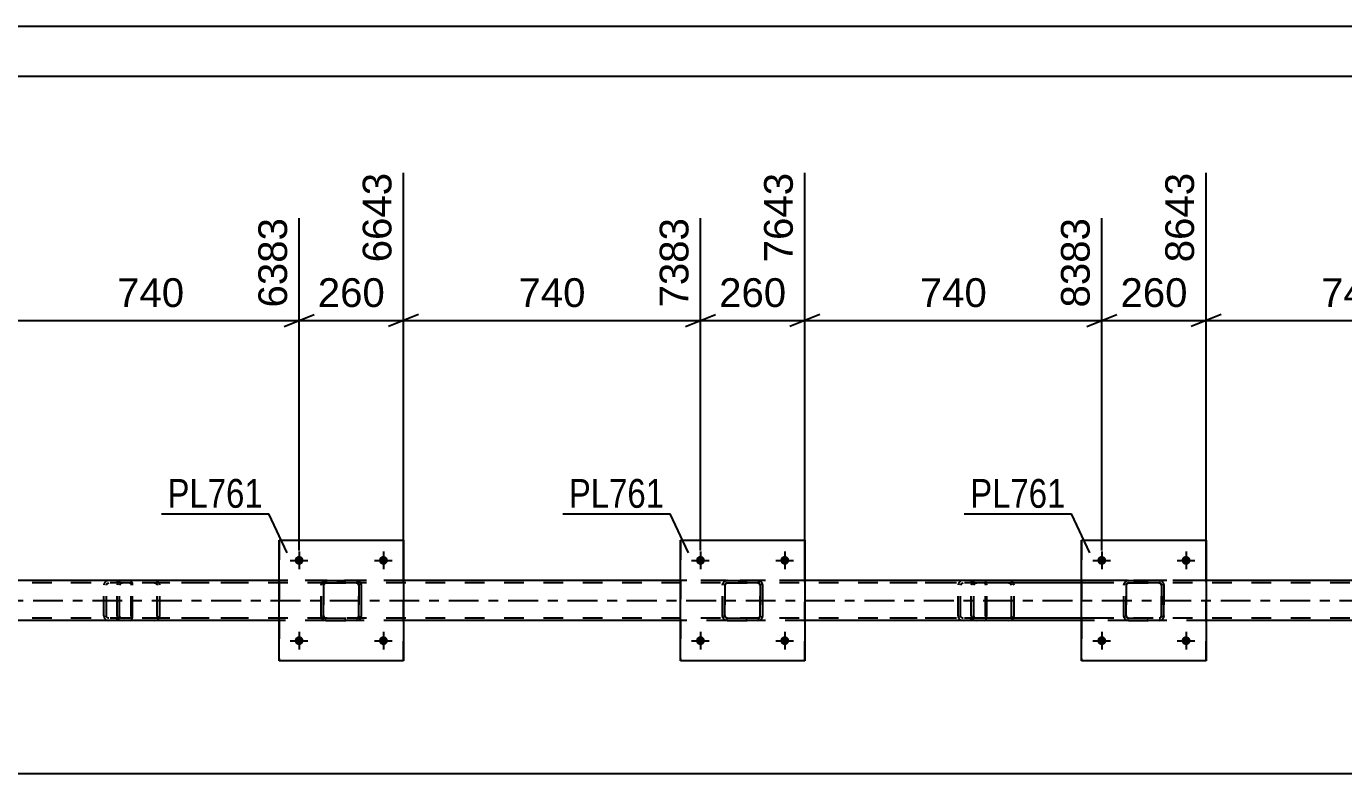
# Model space of a CAD drawing. Header units: millimetres. Extents: x -49 to 792, y -433 to 161.
# Drawn here: x 216.7 to 347.9, y 86.6 to 161 of the extents above; entities that cross this region are included whole.
import ezdxf

# ---------------------------------------------------------------- set-up
doc = ezdxf.new("R2010")
doc.units = ezdxf.units.MM
doc.linetypes.add('DXK_LINE_DOT2', pattern=[3.9198, 1.9599, -1.9599])
doc.linetypes.add('DXK_LINE_DOT3', pattern=[5.9187, 2.979, -0.9799, 0.9799, -0.9799])
doc.styles.add('Arial', font='ARIAL.TTF', dxfattribs={"height": 0.2})
doc.styles.add('Arial Narrow', font='ARIALN.TTF', dxfattribs={"height": 0.2})

# ---------------------------------------------------------------- blocks, each defined once
blk = doc.blocks.new('Unknown-203723993-1112')
at = {"color": 5, "linetype": 'Continuous'}
for p, q in [((792.32, 161.02), (-48.68, 161.02)), ((787.32, 156.02), (-43.68, 156.02))]:
    blk.add_line(p, q, dxfattribs=at)
blk = doc.blocks.new('Bolt-203723993-2600 - 2545')
at = {"linetype": 'Continuous'}
for points in [[(283.4, 107.83), (283.41, 107.92), (283.43, 108.01), (283.48, 108.09), (283.54, 108.15), (283.62, 108.21), (283.7, 108.25), (283.79, 108.26), (283.88, 108.26), (283.97, 108.25), (284.06, 108.21), (284.13, 108.15), (284.19, 108.09), (284.24, 108.01), (284.27, 107.92), (284.28, 107.83), (284.27, 107.74), (284.24, 107.65), (284.19, 107.57), (284.13, 107.5), (284.06, 107.45), (283.97, 107.41), (283.88, 107.39), (283.79, 107.39), (283.7, 107.41), (283.62, 107.45), (283.54, 107.5), (283.48, 107.57), (283.43, 107.65), (283.41, 107.74)], [(291.8, 107.83), (291.81, 107.92), (291.83, 108.01), (291.88, 108.09), (291.94, 108.15), (292.02, 108.21), (292.1, 108.25), (292.19, 108.26), (292.28, 108.26), (292.37, 108.25), (292.46, 108.21), (292.53, 108.15), (292.59, 108.09), (292.64, 108.01), (292.67, 107.92), (292.68, 107.83), (292.67, 107.74), (292.64, 107.65), (292.59, 107.57), (292.53, 107.5), (292.46, 107.45), (292.37, 107.41), (292.28, 107.39), (292.19, 107.39), (292.1, 107.41), (292.02, 107.45), (291.94, 107.5), (291.88, 107.57), (291.83, 107.65), (291.81, 107.74)]]:
    blk.add_hatch(color=1, dxfattribs=at).paths.add_polyline_path(points)
at = {"color": 1, "linetype": 'Continuous'}
for p, q in [((282.96, 107.83), (284.72, 107.83)), ((283.84, 108.71), (283.84, 106.95)), ((291.36, 107.83), (293.12, 107.83)), ((292.24, 108.71), (292.24, 106.95))]:
    blk.add_line(p, q, dxfattribs=at)
blk = doc.blocks.new('Part-203723993-2635 - 2545')
at = {"color": 7, "linetype": 'DXK_LINE_DOT2'}
for p, q in [((225.73, 105.53), (225.69, 105.35)), ((225.69, 102.31), (225.69, 105.35)), ((225.95, 105.35), (225.97, 105.44)), ((225.95, 102.31), (225.95, 105.35)), ((225.97, 105.44), (226.02, 105.52)), ((226.21, 105.83), (226.01, 105.79)), ((226.02, 105.52), (226.11, 105.57)), ((226.11, 105.57), (226.21, 105.59)), ((237.98, 105.83), (226.21, 105.83)), ((237.98, 105.59), (226.21, 105.59)), ((229.64, 105.79), (229.44, 105.83)), ((229.44, 105.59), (229.54, 105.57)), ((229.54, 105.57), (229.62, 105.52)), ((229.62, 105.52), (229.68, 105.44)), ((229.68, 105.44), (229.7, 105.35)), ((229.7, 102.31), (229.7, 105.35)), ((229.95, 105.35), (229.91, 105.53)), ((229.95, 102.31), (229.95, 105.35)), ((225.69, 102.31), (225.71, 102.22)), ((225.71, 102.22), (225.73, 102.12)), ((225.97, 102.22), (225.95, 102.31)), ((226.02, 102.14), (225.97, 102.22)), ((226.01, 101.86), (226.21, 101.83)), ((226.11, 102.09), (226.02, 102.14)), ((226.21, 102.07), (226.11, 102.09)), ((237.98, 102.07), (226.21, 102.07)), ((237.98, 101.83), (226.21, 101.83)), ((229.54, 102.09), (229.44, 102.07)), ((229.44, 101.83), (229.64, 101.86)), ((229.62, 102.14), (229.54, 102.09)), ((229.68, 102.22), (229.62, 102.14)), ((229.7, 102.31), (229.68, 102.22)), ((229.91, 102.12), (229.93, 102.22)), ((229.93, 102.22), (229.95, 102.31))]:
    blk.add_line(p, q, dxfattribs=at)
for centre, start, end in [((226.19, 105.33), 110.7583, 155.68), ((229.46, 105.33), 24.32, 69.2417), ((226.19, 102.33), 204.32, 249.2417), ((229.46, 102.33), 290.7583, 335.68)]:
    blk.add_arc(centre, 0.496, start, end, dxfattribs=at)
blk = doc.blocks.new('Part-203723993-2636 - 2545')
at = {"color": 7, "linetype": 'DXK_LINE_DOT2'}
for p, q in [((310.87, 105.53), (310.83, 105.35)), ((310.83, 102.31), (310.83, 105.35)), ((311.08, 105.35), (311.1, 105.44)), ((311.08, 102.31), (311.08, 105.35)), ((311.1, 105.44), (311.16, 105.52)), ((311.34, 105.83), (311.14, 105.79)), ((311.16, 105.52), (311.24, 105.57)), ((311.24, 105.57), (311.34, 105.59)), ((323.12, 105.83), (311.34, 105.83)), ((323.12, 105.59), (311.34, 105.59)), ((314.77, 105.79), (314.57, 105.83)), ((314.57, 105.59), (314.67, 105.57)), ((314.67, 105.57), (314.75, 105.52)), ((314.75, 105.52), (314.81, 105.44)), ((314.81, 105.44), (314.83, 105.35)), ((314.83, 102.31), (314.83, 105.35)), ((315.09, 105.35), (315.05, 105.53)), ((315.09, 102.31), (315.09, 105.35)), ((310.83, 102.31), (310.85, 102.22)), ((310.85, 102.22), (310.87, 102.12)), ((311.1, 102.22), (311.08, 102.31)), ((311.16, 102.14), (311.1, 102.22)), ((311.14, 101.86), (311.34, 101.83)), ((311.24, 102.09), (311.16, 102.14)), ((311.34, 102.07), (311.24, 102.09)), ((323.12, 102.07), (311.34, 102.07)), ((323.12, 101.83), (311.34, 101.83)), ((314.67, 102.09), (314.57, 102.07)), ((314.57, 101.83), (314.77, 101.86)), ((314.75, 102.14), (314.67, 102.09)), ((314.81, 102.22), (314.75, 102.14)), ((314.83, 102.31), (314.81, 102.22)), ((315.05, 102.12), (315.07, 102.22)), ((315.07, 102.22), (315.09, 102.31))]:
    blk.add_line(p, q, dxfattribs=at)
for centre, start, end in [((311.32, 105.33), 110.7583, 155.68), ((314.59, 105.33), 24.32, 69.2417), ((311.32, 102.33), 204.32, 249.2417), ((314.59, 102.33), 290.7583, 335.68)]:
    blk.add_arc(centre, 0.496, start, end, dxfattribs=at)
blk = doc.blocks.new('Part-203723993-2581 - 2545')
at = {"color": 7, "linetype": 'DXK_LINE_DOT2'}
for p, q in [((709.17, 105.59), (33.84, 105.59)), ((709.17, 105.83), (41.84, 105.83)), ((254.24, 105.83), (241.84, 105.83)), ((294.24, 105.83), (281.84, 105.83)), ((334.23, 105.83), (321.83, 105.83)), ((709.17, 102.07), (33.84, 102.07)), ((254.24, 101.83), (241.84, 101.83)), ((294.24, 101.83), (281.84, 101.83)), ((334.23, 101.83), (321.83, 101.83))]:
    blk.add_line(p, q, dxfattribs=at)
at = {"color": 2, "linetype": 'Continuous'}
for p, q in [((241.84, 105.83), (214.24, 105.83)), ((281.84, 105.83), (254.24, 105.83)), ((321.83, 105.83), (294.24, 105.83)), ((361.84, 105.83), (334.23, 105.83)), ((241.84, 101.83), (214.24, 101.83)), ((281.84, 101.83), (254.24, 101.83)), ((321.83, 101.83), (294.24, 101.83)), ((361.84, 101.83), (334.23, 101.83))]:
    blk.add_line(p, q, dxfattribs=at)
at = {"color": 7, "linetype": 'DXK_LINE_DOT3'}
blk.add_line((33.84, 103.83), (709.17, 103.83), dxfattribs=at)
blk = doc.blocks.new('Bolt-203723993-2597 - 2545')
at = {"linetype": 'Continuous'}
for points in [[(243.4, 99.83), (243.41, 99.92), (243.44, 100.01), (243.48, 100.09), (243.54, 100.15), (243.62, 100.21), (243.7, 100.25), (243.79, 100.26), (243.88, 100.26), (243.97, 100.25), (244.06, 100.21), (244.13, 100.15), (244.19, 100.09), (244.24, 100.01), (244.27, 99.92), (244.28, 99.83), (244.27, 99.74), (244.24, 99.65), (244.19, 99.57), (244.13, 99.5), (244.06, 99.45), (243.97, 99.41), (243.88, 99.39), (243.79, 99.39), (243.7, 99.41), (243.62, 99.45), (243.54, 99.5), (243.48, 99.57), (243.44, 99.65), (243.41, 99.74)], [(251.8, 99.83), (251.81, 99.92), (251.84, 100.01), (251.88, 100.09), (251.94, 100.15), (252.02, 100.21), (252.1, 100.25), (252.19, 100.26), (252.28, 100.26), (252.37, 100.25), (252.46, 100.21), (252.53, 100.15), (252.59, 100.09), (252.64, 100.01), (252.67, 99.92), (252.68, 99.83), (252.67, 99.74), (252.64, 99.65), (252.59, 99.57), (252.53, 99.5), (252.46, 99.45), (252.37, 99.41), (252.28, 99.39), (252.19, 99.39), (252.1, 99.41), (252.02, 99.45), (251.94, 99.5), (251.88, 99.57), (251.84, 99.65), (251.81, 99.74)]]:
    blk.add_hatch(color=1, dxfattribs=at).paths.add_polyline_path(points)
at = {"color": 1, "linetype": 'Continuous'}
for p, q in [((242.96, 99.83), (244.72, 99.83)), ((243.84, 100.71), (243.84, 98.95)), ((251.36, 99.83), (253.12, 99.83)), ((252.24, 100.71), (252.24, 98.95))]:
    blk.add_line(p, q, dxfattribs=at)
blk = doc.blocks.new('Bolt-203723993-2598 - 2545')
at = {"linetype": 'Continuous'}
for points in [[(243.4, 107.83), (243.41, 107.92), (243.44, 108.01), (243.48, 108.09), (243.54, 108.15), (243.62, 108.21), (243.7, 108.25), (243.79, 108.26), (243.88, 108.26), (243.97, 108.25), (244.06, 108.21), (244.13, 108.15), (244.19, 108.09), (244.24, 108.01), (244.27, 107.92), (244.28, 107.83), (244.27, 107.74), (244.24, 107.65), (244.19, 107.57), (244.13, 107.5), (244.06, 107.45), (243.97, 107.41), (243.88, 107.39), (243.79, 107.39), (243.7, 107.41), (243.62, 107.45), (243.54, 107.5), (243.48, 107.57), (243.44, 107.65), (243.41, 107.74)], [(251.8, 107.83), (251.81, 107.92), (251.84, 108.01), (251.88, 108.09), (251.94, 108.15), (252.02, 108.21), (252.1, 108.25), (252.19, 108.26), (252.28, 108.26), (252.37, 108.25), (252.46, 108.21), (252.53, 108.15), (252.59, 108.09), (252.64, 108.01), (252.67, 107.92), (252.68, 107.83), (252.67, 107.74), (252.64, 107.65), (252.59, 107.57), (252.53, 107.5), (252.46, 107.45), (252.37, 107.41), (252.28, 107.39), (252.19, 107.39), (252.1, 107.41), (252.02, 107.45), (251.94, 107.5), (251.88, 107.57), (251.84, 107.65), (251.81, 107.74)]]:
    blk.add_hatch(color=1, dxfattribs=at).paths.add_polyline_path(points)
at = {"color": 1, "linetype": 'Continuous'}
for p, q in [((242.96, 107.83), (244.72, 107.83)), ((243.84, 108.71), (243.84, 106.95)), ((251.36, 107.83), (253.12, 107.83)), ((252.24, 108.71), (252.24, 106.95))]:
    blk.add_line(p, q, dxfattribs=at)
blk = doc.blocks.new('Bolt-203723993-2599 - 2545')
at = {"linetype": 'Continuous'}
for points in [[(283.4, 99.83), (283.41, 99.92), (283.43, 100.01), (283.48, 100.09), (283.54, 100.15), (283.62, 100.21), (283.7, 100.25), (283.79, 100.26), (283.88, 100.26), (283.97, 100.25), (284.06, 100.21), (284.13, 100.15), (284.19, 100.09), (284.24, 100.01), (284.27, 99.92), (284.28, 99.83), (284.27, 99.74), (284.24, 99.65), (284.19, 99.57), (284.13, 99.5), (284.06, 99.45), (283.97, 99.41), (283.88, 99.39), (283.79, 99.39), (283.7, 99.41), (283.62, 99.45), (283.54, 99.5), (283.48, 99.57), (283.43, 99.65), (283.41, 99.74)], [(291.8, 99.83), (291.81, 99.92), (291.83, 100.01), (291.88, 100.09), (291.94, 100.15), (292.02, 100.21), (292.1, 100.25), (292.19, 100.26), (292.28, 100.26), (292.37, 100.25), (292.46, 100.21), (292.53, 100.15), (292.59, 100.09), (292.64, 100.01), (292.67, 99.92), (292.68, 99.83), (292.67, 99.74), (292.64, 99.65), (292.59, 99.57), (292.53, 99.5), (292.46, 99.45), (292.37, 99.41), (292.28, 99.39), (292.19, 99.39), (292.1, 99.41), (292.02, 99.45), (291.94, 99.5), (291.88, 99.57), (291.83, 99.65), (291.81, 99.74)]]:
    blk.add_hatch(color=1, dxfattribs=at).paths.add_polyline_path(points)
at = {"color": 1, "linetype": 'Continuous'}
for p, q in [((282.96, 99.83), (284.72, 99.83)), ((283.84, 100.71), (283.84, 98.95)), ((291.36, 99.83), (293.12, 99.83)), ((292.24, 100.71), (292.24, 98.95))]:
    blk.add_line(p, q, dxfattribs=at)
blk = doc.blocks.new('Bolt-203723993-2601 - 2545')
at = {"linetype": 'Continuous'}
for points in [[(323.39, 99.83), (323.4, 99.92), (323.43, 100.01), (323.48, 100.09), (323.54, 100.15), (323.61, 100.21), (323.7, 100.25), (323.79, 100.26), (323.88, 100.26), (323.97, 100.25), (324.05, 100.21), (324.13, 100.15), (324.19, 100.09), (324.24, 100.01), (324.26, 99.92), (324.27, 99.83), (324.26, 99.74), (324.24, 99.65), (324.19, 99.57), (324.13, 99.5), (324.05, 99.45), (323.97, 99.41), (323.88, 99.39), (323.79, 99.39), (323.7, 99.41), (323.61, 99.45), (323.54, 99.5), (323.48, 99.57), (323.43, 99.65), (323.4, 99.74)], [(331.79, 99.83), (331.8, 99.92), (331.83, 100.01), (331.88, 100.09), (331.94, 100.15), (332.01, 100.21), (332.1, 100.25), (332.19, 100.26), (332.28, 100.26), (332.37, 100.25), (332.45, 100.21), (332.53, 100.15), (332.59, 100.09), (332.64, 100.01), (332.66, 99.92), (332.67, 99.83), (332.66, 99.74), (332.64, 99.65), (332.59, 99.57), (332.53, 99.5), (332.45, 99.45), (332.37, 99.41), (332.28, 99.39), (332.19, 99.39), (332.1, 99.41), (332.01, 99.45), (331.94, 99.5), (331.88, 99.57), (331.83, 99.65), (331.8, 99.74)]]:
    blk.add_hatch(color=1, dxfattribs=at).paths.add_polyline_path(points)
at = {"color": 1, "linetype": 'Continuous'}
for p, q in [((322.95, 99.83), (324.71, 99.83)), ((323.83, 100.71), (323.83, 98.95)), ((331.35, 99.83), (333.11, 99.83)), ((332.23, 100.71), (332.23, 98.95))]:
    blk.add_line(p, q, dxfattribs=at)
blk = doc.blocks.new('Bolt-203723993-2602 - 2545')
at = {"linetype": 'Continuous'}
for points in [[(323.39, 107.83), (323.4, 107.92), (323.43, 108.01), (323.48, 108.09), (323.54, 108.15), (323.61, 108.21), (323.7, 108.25), (323.79, 108.26), (323.88, 108.26), (323.97, 108.25), (324.05, 108.21), (324.13, 108.15), (324.19, 108.09), (324.24, 108.01), (324.26, 107.92), (324.27, 107.83), (324.26, 107.74), (324.24, 107.65), (324.19, 107.57), (324.13, 107.5), (324.05, 107.45), (323.97, 107.41), (323.88, 107.39), (323.79, 107.39), (323.7, 107.41), (323.61, 107.45), (323.54, 107.5), (323.48, 107.57), (323.43, 107.65), (323.4, 107.74)], [(331.79, 107.83), (331.8, 107.92), (331.83, 108.01), (331.88, 108.09), (331.94, 108.15), (332.01, 108.21), (332.1, 108.25), (332.19, 108.26), (332.28, 108.26), (332.37, 108.25), (332.45, 108.21), (332.53, 108.15), (332.59, 108.09), (332.64, 108.01), (332.66, 107.92), (332.67, 107.83), (332.66, 107.74), (332.64, 107.65), (332.59, 107.57), (332.53, 107.5), (332.45, 107.45), (332.37, 107.41), (332.28, 107.39), (332.19, 107.39), (332.1, 107.41), (332.01, 107.45), (331.94, 107.5), (331.88, 107.57), (331.83, 107.65), (331.8, 107.74)]]:
    blk.add_hatch(color=1, dxfattribs=at).paths.add_polyline_path(points)
at = {"color": 1, "linetype": 'Continuous'}
for p, q in [((322.95, 107.83), (324.71, 107.83)), ((323.83, 108.71), (323.83, 106.95)), ((331.35, 107.83), (333.11, 107.83)), ((332.23, 108.71), (332.23, 106.95))]:
    blk.add_line(p, q, dxfattribs=at)
blk = doc.blocks.new('Part-203723993-2697 - 2545')
at = {"color": 2, "linetype": 'Continuous'}
for p, q in [((321.83, 97.83), (321.83, 109.83)), ((321.83, 109.83), (321.83, 109.83)), ((321.83, 109.83), (334.23, 109.83)), ((334.23, 109.83), (334.23, 97.83)), ((321.83, 97.83), (321.83, 97.83)), ((334.23, 97.83), (321.83, 97.83))]:
    blk.add_line(p, q, dxfattribs=at)
at = {"color": 7, "linetype": 'DXK_LINE_DOT2'}
for p, q in [((321.83, 109.83), (321.83, 97.83)), ((321.83, 109.83), (321.83, 109.83)), ((334.23, 97.83), (334.23, 109.83)), ((321.83, 97.83), (321.83, 97.83))]:
    blk.add_line(p, q, dxfattribs=at)
blk = doc.blocks.new('Part-203723993-2698 - 2545')
at = {"color": 7, "linetype": 'DXK_LINE_DOT2'}
for p, q in [((326.03, 105.35), (326.07, 105.53)), ((326.07, 105.53), (326.03, 105.35)), ((326.03, 102.31), (326.03, 105.35)), ((326.03, 105.35), (326.03, 105.35)), ((326.03, 102.31), (326.03, 105.35)), ((326.27, 105.35), (326.29, 105.44)), ((326.29, 105.44), (326.27, 105.35)), ((326.27, 102.31), (326.27, 105.35)), ((326.27, 105.35), (326.27, 105.35)), ((326.27, 105.35), (326.27, 102.31)), ((326.29, 105.44), (326.34, 105.52)), ((326.34, 105.52), (326.29, 105.44)), ((326.33, 105.79), (326.51, 105.83)), ((326.51, 105.83), (326.33, 105.79)), ((326.34, 105.52), (326.42, 105.57)), ((326.42, 105.57), (326.34, 105.52)), ((326.42, 105.57), (326.51, 105.59)), ((326.51, 105.59), (326.42, 105.57)), ((326.51, 105.83), (329.55, 105.83)), ((326.51, 105.83), (326.51, 105.83)), ((326.51, 105.83), (329.55, 105.83)), ((326.51, 105.59), (329.55, 105.59)), ((326.51, 105.59), (326.51, 105.59)), ((329.55, 105.59), (326.51, 105.59)), ((329.55, 105.83), (329.55, 105.83)), ((329.55, 105.83), (329.73, 105.79)), ((329.74, 105.79), (329.55, 105.83)), ((329.55, 105.59), (329.55, 105.59)), ((329.55, 105.59), (329.65, 105.57)), ((329.64, 105.57), (329.55, 105.59)), ((329.64, 105.57), (329.65, 105.57)), ((329.72, 105.52), (329.64, 105.57)), ((329.65, 105.57), (329.72, 105.52)), ((329.72, 105.52), (329.78, 105.44)), ((329.77, 105.44), (329.72, 105.52)), ((329.79, 105.35), (329.77, 105.44)), ((329.78, 105.44), (329.79, 105.35)), ((329.79, 102.31), (329.79, 105.35)), ((329.79, 105.35), (329.79, 105.35)), ((329.79, 105.35), (329.79, 102.31)), ((329.99, 105.53), (330.03, 105.35)), ((330.03, 105.35), (330, 105.53)), ((330.03, 102.31), (330.03, 105.35)), ((330.03, 105.35), (330.03, 105.35)), ((330.03, 105.35), (330.03, 102.31)), ((326.03, 102.31), (326.03, 102.31)), ((326.07, 102.12), (326.03, 102.31)), ((326.03, 102.31), (326.07, 102.12)), ((326.27, 102.31), (326.27, 102.31)), ((326.29, 102.21), (326.27, 102.31)), ((326.27, 102.31), (326.29, 102.22)), ((326.29, 102.22), (326.34, 102.14)), ((326.34, 102.14), (326.29, 102.21)), ((326.33, 101.86), (326.33, 101.86)), ((326.51, 101.83), (326.33, 101.86)), ((326.33, 101.86), (326.51, 101.83)), ((326.42, 102.08), (326.34, 102.14)), ((326.34, 102.14), (326.42, 102.09)), ((326.42, 102.09), (326.51, 102.07)), ((326.51, 102.07), (326.42, 102.08)), ((326.51, 102.07), (329.55, 102.07)), ((326.51, 102.07), (326.51, 102.07)), ((326.51, 102.07), (329.55, 102.07)), ((326.51, 101.83), (329.55, 101.83)), ((326.51, 101.83), (326.51, 101.83)), ((326.51, 101.83), (329.55, 101.83)), ((329.55, 102.07), (329.64, 102.09)), ((329.65, 102.08), (329.55, 102.07)), ((329.55, 102.07), (329.55, 102.07)), ((329.73, 101.86), (329.55, 101.83)), ((329.55, 101.83), (329.74, 101.86)), ((329.55, 101.83), (329.55, 101.83)), ((329.64, 102.09), (329.72, 102.14)), ((329.72, 102.14), (329.65, 102.08)), ((329.72, 102.14), (329.77, 102.22)), ((329.78, 102.21), (329.72, 102.14)), ((329.77, 102.22), (329.79, 102.31)), ((329.79, 102.31), (329.78, 102.21)), ((329.79, 102.31), (329.79, 102.31)), ((330.03, 102.31), (329.99, 102.12)), ((330, 102.12), (330.03, 102.31)), ((330.03, 102.31), (330.03, 102.31))]:
    blk.add_line(p, q, dxfattribs=at)
at = {"color": 7, "linetype": 'DXK_LINE_DOT3'}
blk.add_line((328.04, 103.83), (328.03, 103.83), dxfattribs=at)
at = {"color": 7, "linetype": 'DXK_LINE_DOT2'}
for centre, start, end in [((326.51, 105.35), 112.5, 157.5), ((326.51, 105.35), 112.5, 157.5), ((329.55, 105.35), 22.5, 67.5), ((329.55, 105.35), 22.5, 67.5), ((326.51, 102.31), 202.5, 247.5), ((326.51, 102.31), 202.5, 247.5), ((329.55, 102.31), 292.5, 337.5), ((329.55, 102.31), 292.5, 337.5)]:
    blk.add_arc(centre, 0.48, start, end, dxfattribs=at)
blk = doc.blocks.new('Part-203723993-2703 - 2545')
at = {"color": 2, "linetype": 'Continuous'}
for p, q in [((281.84, 97.83), (281.84, 109.83)), ((281.84, 109.83), (281.84, 109.83)), ((281.84, 109.83), (294.24, 109.83)), ((294.24, 109.83), (294.24, 97.83)), ((281.84, 97.83), (281.84, 97.83)), ((294.24, 97.83), (281.84, 97.83))]:
    blk.add_line(p, q, dxfattribs=at)
at = {"color": 7, "linetype": 'DXK_LINE_DOT2'}
for p, q in [((281.84, 109.83), (281.84, 97.83)), ((281.84, 109.83), (281.84, 109.83)), ((294.24, 97.83), (294.24, 109.83)), ((281.84, 97.83), (281.84, 97.83))]:
    blk.add_line(p, q, dxfattribs=at)
blk = doc.blocks.new('Part-203723993-2704 - 2545')
at = {"color": 7, "linetype": 'DXK_LINE_DOT2'}
for p, q in [((286.03, 105.35), (286.07, 105.53)), ((286.03, 105.35), (286.04, 105.35)), ((286.03, 102.31), (286.03, 105.35)), ((286.07, 105.53), (286.04, 105.35)), ((286.04, 102.31), (286.04, 105.35)), ((286.29, 105.44), (286.27, 105.35)), ((286.28, 105.35), (286.27, 105.35)), ((286.27, 105.35), (286.27, 102.31)), ((286.28, 105.35), (286.29, 105.44)), ((286.28, 102.31), (286.28, 105.35)), ((286.29, 105.44), (286.35, 105.52)), ((286.34, 105.52), (286.29, 105.44)), ((286.33, 105.79), (286.51, 105.83)), ((286.52, 105.83), (286.33, 105.79)), ((286.42, 105.57), (286.34, 105.52)), ((286.35, 105.52), (286.42, 105.57)), ((286.42, 105.57), (286.52, 105.59)), ((286.51, 105.59), (286.42, 105.57)), ((286.52, 105.83), (286.51, 105.83)), ((286.51, 105.83), (289.55, 105.83)), ((286.51, 105.59), (286.52, 105.59)), ((289.55, 105.59), (286.51, 105.59)), ((286.52, 105.83), (289.56, 105.83)), ((286.52, 105.59), (289.56, 105.59)), ((289.55, 105.83), (289.56, 105.83)), ((289.55, 105.83), (289.73, 105.79)), ((289.56, 105.59), (289.55, 105.59)), ((289.64, 105.57), (289.55, 105.59)), ((289.74, 105.79), (289.56, 105.83)), ((289.56, 105.59), (289.65, 105.57)), ((289.64, 105.57), (289.65, 105.57)), ((289.72, 105.52), (289.64, 105.57)), ((289.65, 105.57), (289.73, 105.52)), ((289.77, 105.44), (289.72, 105.52)), ((289.73, 105.52), (289.78, 105.44)), ((289.79, 105.35), (289.77, 105.44)), ((289.78, 105.44), (289.8, 105.35)), ((289.8, 105.35), (289.79, 105.35)), ((289.79, 105.35), (289.79, 102.31)), ((289.8, 102.31), (289.8, 105.35)), ((289.99, 105.53), (290.03, 105.35)), ((290.04, 105.35), (290, 105.53)), ((290.04, 105.35), (290.03, 105.35)), ((290.03, 105.35), (290.03, 102.31)), ((290.04, 102.31), (290.04, 105.35)), ((286.04, 102.31), (286.03, 102.31)), ((286.07, 102.12), (286.03, 102.31)), ((286.04, 102.31), (286.07, 102.12)), ((286.27, 102.31), (286.28, 102.31)), ((286.27, 102.31), (286.29, 102.22)), ((286.29, 102.21), (286.28, 102.31)), ((286.29, 102.22), (286.34, 102.14)), ((286.35, 102.14), (286.29, 102.21)), ((286.33, 101.86), (286.33, 101.86)), ((286.51, 101.83), (286.33, 101.86)), ((286.33, 101.86), (286.52, 101.83)), ((286.34, 102.14), (286.42, 102.09)), ((286.42, 102.08), (286.35, 102.14)), ((286.42, 102.09), (286.51, 102.07)), ((286.52, 102.07), (286.42, 102.08)), ((286.52, 102.07), (286.51, 102.07)), ((286.51, 102.07), (289.55, 102.07)), ((286.52, 101.83), (286.51, 101.83)), ((286.51, 101.83), (289.55, 101.83)), ((286.52, 102.07), (289.56, 102.07)), ((286.52, 101.83), (289.56, 101.83)), ((289.55, 102.07), (289.64, 102.09)), ((289.55, 102.07), (289.56, 102.07)), ((289.73, 101.86), (289.55, 101.83)), ((289.55, 101.83), (289.56, 101.83)), ((289.65, 102.08), (289.56, 102.07)), ((289.56, 101.83), (289.74, 101.86)), ((289.64, 102.09), (289.72, 102.14)), ((289.73, 102.14), (289.65, 102.08)), ((289.72, 102.14), (289.77, 102.22)), ((289.78, 102.21), (289.73, 102.14)), ((289.77, 102.22), (289.79, 102.31)), ((289.8, 102.31), (289.78, 102.21)), ((289.79, 102.31), (289.8, 102.31)), ((290.03, 102.31), (289.99, 102.12)), ((290, 102.12), (290.04, 102.31)), ((290.03, 102.31), (290.04, 102.31))]:
    blk.add_line(p, q, dxfattribs=at)
at = {"color": 7, "linetype": 'DXK_LINE_DOT3'}
blk.add_line((288.04, 103.83), (288.03, 103.83), dxfattribs=at)
at = {"color": 7, "linetype": 'DXK_LINE_DOT2'}
for centre, start, end in [((286.51, 105.35), 112.5, 157.5), ((286.52, 105.35), 112.5, 157.5), ((289.55, 105.35), 22.5, 67.5), ((289.56, 105.35), 22.5, 67.5), ((286.51, 102.31), 202.5, 247.5), ((286.52, 102.31), 202.5, 247.5), ((289.55, 102.31), 292.5, 337.5), ((289.56, 102.31), 292.5, 337.5)]:
    blk.add_arc(centre, 0.48, start, end, dxfattribs=at)
blk = doc.blocks.new('Part-203723993-2709 - 2545')
at = {"color": 2, "linetype": 'Continuous'}
for p, q in [((241.84, 97.83), (241.84, 109.83)), ((241.84, 109.83), (241.84, 109.83)), ((241.84, 109.83), (254.24, 109.83)), ((254.24, 109.83), (254.24, 97.83)), ((241.84, 97.83), (241.84, 97.83)), ((254.24, 97.83), (241.84, 97.83))]:
    blk.add_line(p, q, dxfattribs=at)
at = {"color": 7, "linetype": 'DXK_LINE_DOT2'}
for p, q in [((241.84, 109.83), (241.84, 97.83)), ((241.84, 109.83), (241.84, 109.83)), ((254.24, 97.83), (254.24, 109.83)), ((241.84, 97.83), (241.84, 97.83))]:
    blk.add_line(p, q, dxfattribs=at)
blk = doc.blocks.new('Part-203723993-2710 - 2545')
at = {"color": 7, "linetype": 'DXK_LINE_DOT2'}
for p, q in [((246.03, 105.35), (246.07, 105.53)), ((246.03, 105.35), (246.04, 105.35)), ((246.03, 102.31), (246.03, 105.35)), ((246.07, 105.53), (246.04, 105.35)), ((246.04, 102.31), (246.04, 105.35)), ((246.29, 105.44), (246.27, 105.35)), ((246.28, 105.35), (246.27, 105.35)), ((246.27, 105.35), (246.27, 102.31)), ((246.28, 105.35), (246.3, 105.44)), ((246.28, 102.31), (246.28, 105.35)), ((246.34, 105.52), (246.29, 105.44)), ((246.3, 105.44), (246.35, 105.52)), ((246.33, 105.79), (246.51, 105.83)), ((246.52, 105.83), (246.33, 105.79)), ((246.42, 105.57), (246.34, 105.52)), ((246.35, 105.52), (246.43, 105.57)), ((246.51, 105.59), (246.42, 105.57)), ((246.43, 105.57), (246.52, 105.59)), ((246.52, 105.83), (246.51, 105.83)), ((246.51, 105.83), (249.55, 105.83)), ((246.51, 105.59), (246.52, 105.59)), ((249.55, 105.59), (246.51, 105.59)), ((246.52, 105.83), (249.56, 105.83)), ((246.52, 105.59), (249.56, 105.59)), ((249.55, 105.83), (249.56, 105.83)), ((249.55, 105.83), (249.74, 105.79)), ((249.56, 105.59), (249.55, 105.59)), ((249.64, 105.57), (249.55, 105.59)), ((249.74, 105.79), (249.56, 105.83)), ((249.56, 105.59), (249.65, 105.57)), ((249.64, 105.57), (249.65, 105.57)), ((249.72, 105.52), (249.64, 105.57)), ((249.65, 105.57), (249.73, 105.52)), ((249.77, 105.44), (249.72, 105.52)), ((249.73, 105.52), (249.78, 105.44)), ((249.79, 105.35), (249.77, 105.44)), ((249.78, 105.44), (249.8, 105.35)), ((249.8, 105.35), (249.79, 105.35)), ((249.79, 105.35), (249.79, 102.31)), ((249.8, 102.31), (249.8, 105.35)), ((250, 105.53), (250.03, 105.35)), ((250.04, 105.35), (250, 105.53)), ((250.04, 105.35), (250.03, 105.35)), ((250.03, 105.35), (250.03, 102.31)), ((250.04, 102.31), (250.04, 105.35)), ((246.04, 102.31), (246.03, 102.31)), ((246.07, 102.12), (246.03, 102.31)), ((246.04, 102.31), (246.07, 102.12)), ((246.27, 102.31), (246.28, 102.31)), ((246.27, 102.31), (246.29, 102.22)), ((246.3, 102.21), (246.28, 102.31)), ((246.29, 102.22), (246.34, 102.14)), ((246.35, 102.14), (246.3, 102.21)), ((246.33, 101.86), (246.33, 101.86)), ((246.51, 101.83), (246.33, 101.86)), ((246.33, 101.86), (246.52, 101.83)), ((246.34, 102.14), (246.42, 102.09)), ((246.43, 102.08), (246.35, 102.14)), ((246.42, 102.09), (246.51, 102.07)), ((246.52, 102.07), (246.43, 102.08)), ((246.52, 102.07), (246.51, 102.07)), ((246.51, 102.07), (249.55, 102.07)), ((246.52, 101.83), (246.51, 101.83)), ((246.51, 101.83), (249.55, 101.83)), ((246.52, 102.07), (249.56, 102.07)), ((246.52, 101.83), (249.56, 101.83)), ((249.55, 102.07), (249.64, 102.09)), ((249.55, 102.07), (249.56, 102.07)), ((249.74, 101.86), (249.55, 101.83)), ((249.55, 101.83), (249.56, 101.83)), ((249.65, 102.08), (249.56, 102.07)), ((249.56, 101.83), (249.74, 101.86)), ((249.64, 102.09), (249.72, 102.14)), ((249.73, 102.14), (249.65, 102.08)), ((249.72, 102.14), (249.77, 102.22)), ((249.78, 102.21), (249.73, 102.14)), ((249.77, 102.22), (249.79, 102.31)), ((249.8, 102.31), (249.78, 102.21)), ((249.79, 102.31), (249.8, 102.31)), ((250.03, 102.31), (250, 102.12)), ((250, 102.12), (250.04, 102.31)), ((250.03, 102.31), (250.04, 102.31))]:
    blk.add_line(p, q, dxfattribs=at)
at = {"color": 7, "linetype": 'DXK_LINE_DOT3'}
blk.add_line((248.04, 103.83), (248.03, 103.83), dxfattribs=at)
at = {"color": 7, "linetype": 'DXK_LINE_DOT2'}
for centre, start, end in [((246.51, 105.35), 112.5, 157.5), ((246.52, 105.35), 112.5, 157.5), ((249.55, 105.35), 22.5, 67.5), ((249.56, 105.35), 22.5, 67.5), ((246.51, 102.31), 202.5, 247.5), ((246.52, 102.31), 202.5, 247.5), ((249.55, 102.31), 292.5, 337.5), ((249.56, 102.31), 292.5, 337.5)]:
    blk.add_arc(centre, 0.48, start, end, dxfattribs=at)
blk = doc.blocks.new('Part-203723993-2798 - 2545')
at = {"color": 7, "linetype": 'DXK_LINE_DOT2'}
for p, q in [((312.1, 105.83), (302.7, 105.83)), ((312.1, 105.59), (302.7, 105.59)), ((309.55, 105.53), (309.51, 105.35)), ((309.51, 102.31), (309.51, 105.35)), ((309.76, 105.35), (309.78, 105.44)), ((309.76, 102.31), (309.76, 105.35)), ((309.78, 105.44), (309.84, 105.52)), ((310.01, 105.83), (309.82, 105.79)), ((309.84, 105.52), (309.92, 105.57)), ((309.92, 105.57), (310.01, 105.59)), ((310.83, 105.83), (310.83, 105.59)), ((312.21, 105.79), (312.1, 105.83)), ((312.1, 105.59), (312.16, 105.57)), ((312.16, 105.57), (312.2, 105.52)), ((312.2, 105.52), (312.23, 105.44)), ((312.3, 105.69), (312.21, 105.79)), ((312.23, 105.44), (312.24, 105.35)), ((312.24, 102.31), (312.24, 105.35)), ((312.35, 105.53), (312.3, 105.69)), ((312.38, 105.35), (312.35, 105.53)), ((312.38, 102.31), (312.38, 105.35)), ((312.1, 102.07), (302.7, 102.07)), ((312.1, 101.83), (302.7, 101.83)), ((309.51, 102.31), (309.53, 102.22)), ((309.53, 102.22), (309.55, 102.12)), ((309.78, 102.22), (309.76, 102.31)), ((309.84, 102.14), (309.78, 102.22)), ((309.82, 101.86), (310.01, 101.83)), ((309.92, 102.09), (309.84, 102.14)), ((310.01, 102.07), (309.92, 102.09)), ((310.83, 101.86), (310.83, 102.07)), ((310.83, 101.83), (310.83, 101.86)), ((312.16, 102.09), (312.1, 102.07)), ((312.1, 101.83), (312.21, 101.86)), ((312.2, 102.14), (312.16, 102.09)), ((312.23, 102.22), (312.2, 102.14)), ((312.21, 101.86), (312.3, 101.97)), ((312.24, 102.31), (312.23, 102.22)), ((312.3, 101.97), (312.35, 102.12)), ((312.35, 102.12), (312.38, 102.31))]:
    blk.add_line(p, q, dxfattribs=at)
for centre, start, end in [((310, 105.33), 111.1941, 156.1506), ((310, 102.32), 203.8494, 248.8059)]:
    blk.add_arc(centre, 0.492, start, end, dxfattribs=at)
blk = doc.blocks.new('Part-203723993-2799 - 2545')
at = {"color": 7, "linetype": 'DXK_LINE_DOT2'}
for p, q in [((226.97, 105.83), (217.56, 105.83)), ((226.97, 105.59), (217.56, 105.59)), ((224.41, 105.53), (224.38, 105.35)), ((224.38, 102.31), (224.38, 105.35)), ((224.63, 105.35), (224.65, 105.44)), ((224.63, 102.31), (224.63, 105.35)), ((224.65, 105.44), (224.7, 105.52)), ((224.88, 105.83), (224.69, 105.79)), ((224.7, 105.52), (224.78, 105.57)), ((224.78, 105.57), (224.88, 105.59)), ((225.69, 105.83), (225.69, 105.59)), ((227.07, 105.79), (226.97, 105.83)), ((226.97, 105.59), (227.02, 105.57)), ((227.02, 105.57), (227.07, 105.52)), ((227.16, 105.69), (227.07, 105.79)), ((227.07, 105.52), (227.1, 105.44)), ((227.1, 105.44), (227.11, 105.35)), ((227.11, 102.31), (227.11, 105.35)), ((227.22, 105.53), (227.16, 105.69)), ((227.24, 105.35), (227.22, 105.53)), ((227.24, 102.31), (227.24, 105.35)), ((226.97, 102.07), (217.56, 102.07)), ((226.97, 101.83), (217.56, 101.83)), ((224.38, 102.31), (224.4, 102.22)), ((224.4, 102.22), (224.41, 102.12)), ((224.65, 102.22), (224.63, 102.31)), ((224.7, 102.14), (224.65, 102.22)), ((224.69, 101.86), (224.88, 101.83)), ((224.78, 102.09), (224.7, 102.14)), ((224.88, 102.07), (224.78, 102.09)), ((225.69, 101.86), (225.69, 102.07)), ((225.69, 101.83), (225.69, 101.86)), ((227.02, 102.09), (226.97, 102.07)), ((226.97, 101.83), (227.07, 101.86)), ((227.07, 102.14), (227.02, 102.09)), ((227.1, 102.22), (227.07, 102.14)), ((227.07, 101.86), (227.16, 101.97)), ((227.11, 102.31), (227.1, 102.22)), ((227.16, 101.97), (227.22, 102.12)), ((227.22, 102.12), (227.24, 102.31))]:
    blk.add_line(p, q, dxfattribs=at)
for centre, start, end in [((224.86, 105.33), 111.1941, 156.1506), ((224.86, 102.32), 203.8494, 248.8059)]:
    blk.add_arc(centre, 0.492, start, end, dxfattribs=at)
blk = doc.blocks.new('StraightDimension-203723993-2945 - 2545')
at = {"color": 7, "linetype": 'Continuous'}
for p, q in [((334.23, 106.83), (334.23, 146.42)), ((323.83, 108.83), (323.83, 141.92)), ((322.33, 131.12), (325.33, 132.32)), ((323.83, 131.72), (334.23, 131.72)), ((335.73, 132.32), (332.73, 131.12))]:
    blk.add_line(p, q, dxfattribs=at)
at = {"color": 0}
blk.add_wipeout([(332.97, 132.47), (332.97, 136.67), (325.1, 136.67), (325.1, 132.47)], dxfattribs=at)
at = {"color": 3, "style": 'Arial'}
blk.add_text('260', height=2.865, dxfattribs=at).set_placement((325.7, 133.07))
at = {"color": 0, "linetype": 'Continuous'}
blk.add_wipeout([(333.63, 147.02), (329.43, 147.02), (329.43, 136.92), (333.63, 136.92)], dxfattribs=at)
at = {"color": 3, "linetype": 'Continuous', "style": 'Arial'}
blk.add_text('8643', height=2.865, rotation=90.0002, dxfattribs=at).set_placement((333.03, 137.52))
blk = doc.blocks.new('StraightDimension-203723993-2957 - 2545')
at = {"color": 7, "linetype": 'Continuous'}
for p, q in [((294.24, 106.83), (294.24, 146.42)), ((323.83, 108.83), (323.83, 141.92)), ((295.74, 132.32), (292.74, 131.12)), ((294.24, 131.72), (323.83, 131.72)), ((322.33, 131.12), (325.33, 132.32))]:
    blk.add_line(p, q, dxfattribs=at)
at = {"color": 0}
blk.add_wipeout([(312.97, 132.47), (312.97, 136.67), (305.1, 136.67), (305.1, 132.47)], dxfattribs=at)
at = {"color": 3, "style": 'Arial'}
blk.add_text('740', height=2.865, dxfattribs=at).set_placement((305.7, 133.07))
at = {"color": 0, "linetype": 'Continuous'}
blk.add_wipeout([(323.23, 142.52), (319.03, 142.52), (319.03, 132.42), (323.23, 132.42)], dxfattribs=at)
at = {"color": 3, "linetype": 'Continuous', "style": 'Arial'}
blk.add_text('8383', height=2.865, rotation=90.0002, dxfattribs=at).set_placement((322.63, 133.02))
blk = doc.blocks.new('StraightDimension-203723993-2933 - 2545')
at = {"color": 7, "linetype": 'Continuous'}
for p, q in [((334.23, 106.83), (334.23, 146.42)), ((363.84, 108.83), (363.84, 141.92)), ((335.73, 132.32), (332.73, 131.12)), ((334.23, 131.72), (363.84, 131.72)), ((362.34, 131.12), (365.34, 132.32))]:
    blk.add_line(p, q, dxfattribs=at)
at = {"color": 0}
blk.add_wipeout([(352.97, 132.47), (352.97, 136.67), (345.1, 136.67), (345.1, 132.47)], dxfattribs=at)
at = {"color": 3, "style": 'Arial'}
blk.add_text('740', height=2.865, dxfattribs=at).set_placement((345.7, 133.07))
at = {"color": 0, "linetype": 'Continuous'}
blk.add_wipeout([(363.24, 142.52), (359.04, 142.52), (359.04, 132.42), (363.24, 132.42)], dxfattribs=at)
at = {"color": 3, "linetype": 'Continuous', "style": 'Arial'}
blk.add_text('9383', height=2.865, rotation=90.0002, dxfattribs=at).set_placement((362.64, 133.02))
blk = doc.blocks.new('StraightDimension-203723993-2969 - 2545')
at = {"color": 7, "linetype": 'Continuous'}
for p, q in [((294.24, 106.83), (294.24, 146.42)), ((283.84, 108.83), (283.84, 141.92)), ((282.34, 131.12), (285.34, 132.32)), ((283.84, 131.72), (294.24, 131.72)), ((295.74, 132.32), (292.74, 131.12))]:
    blk.add_line(p, q, dxfattribs=at)
at = {"color": 0}
blk.add_wipeout([(292.97, 132.47), (292.97, 136.67), (285.1, 136.67), (285.1, 132.47)], dxfattribs=at)
at = {"color": 3, "style": 'Arial'}
blk.add_text('260', height=2.865, dxfattribs=at).set_placement((285.7, 133.07))
at = {"color": 0, "linetype": 'Continuous'}
blk.add_wipeout([(293.64, 147.02), (289.44, 147.02), (289.44, 136.92), (293.64, 136.92)], dxfattribs=at)
at = {"color": 3, "linetype": 'Continuous', "style": 'Arial'}
blk.add_text('7643', height=2.865, rotation=90.0002, dxfattribs=at).set_placement((293.04, 137.52))
blk = doc.blocks.new('StraightDimension-203723993-2981 - 2545')
at = {"color": 7, "linetype": 'Continuous'}
for p, q in [((254.24, 106.83), (254.24, 146.42)), ((283.84, 108.83), (283.84, 141.92)), ((255.74, 132.32), (252.74, 131.12)), ((254.24, 131.72), (283.84, 131.72)), ((282.34, 131.12), (285.34, 132.32))]:
    blk.add_line(p, q, dxfattribs=at)
at = {"color": 0}
blk.add_wipeout([(272.97, 132.47), (272.97, 136.67), (265.1, 136.67), (265.1, 132.47)], dxfattribs=at)
at = {"color": 3, "style": 'Arial'}
blk.add_text('740', height=2.865, dxfattribs=at).set_placement((265.7, 133.07))
at = {"color": 0, "linetype": 'Continuous'}
blk.add_wipeout([(283.24, 142.52), (279.04, 142.52), (279.04, 132.42), (283.24, 132.42)], dxfattribs=at)
at = {"color": 3, "linetype": 'Continuous', "style": 'Arial'}
blk.add_text('7383', height=2.865, rotation=90.0002, dxfattribs=at).set_placement((282.64, 133.02))
blk = doc.blocks.new('StraightDimension-203723993-3232 - 2545')
at = {"color": 7, "linetype": 'Continuous'}
for p, q in [((214.24, 106.83), (214.24, 146.42)), ((243.84, 108.83), (243.84, 141.92)), ((215.74, 132.32), (212.74, 131.12)), ((214.24, 131.72), (243.84, 131.72)), ((242.34, 131.12), (245.34, 132.32))]:
    blk.add_line(p, q, dxfattribs=at)
at = {"color": 0}
blk.add_wipeout([(232.97, 132.47), (232.97, 136.67), (225.1, 136.67), (225.1, 132.47)], dxfattribs=at)
at = {"color": 3, "style": 'Arial'}
blk.add_text('740', height=2.865, dxfattribs=at).set_placement((225.7, 133.07))
at = {"color": 0, "linetype": 'Continuous'}
blk.add_wipeout([(243.24, 142.52), (239.04, 142.52), (239.04, 132.42), (243.24, 132.42)], dxfattribs=at)
at = {"color": 3, "linetype": 'Continuous', "style": 'Arial'}
blk.add_text('6383', height=2.865, rotation=90.0002, dxfattribs=at).set_placement((242.64, 133.02))
blk = doc.blocks.new('StraightDimension-203723993-3244 - 2545')
at = {"color": 7, "linetype": 'Continuous'}
for p, q in [((254.24, 106.83), (254.24, 146.42)), ((243.84, 108.83), (243.84, 141.92)), ((242.34, 131.12), (245.34, 132.32)), ((243.84, 131.72), (254.24, 131.72)), ((255.74, 132.32), (252.74, 131.12))]:
    blk.add_line(p, q, dxfattribs=at)
at = {"color": 0}
blk.add_wipeout([(252.97, 132.47), (252.97, 136.67), (245.1, 136.67), (245.1, 132.47)], dxfattribs=at)
at = {"color": 3, "style": 'Arial'}
blk.add_text('260', height=2.865, dxfattribs=at).set_placement((245.7, 133.07))
at = {"color": 0, "linetype": 'Continuous'}
blk.add_wipeout([(253.64, 147.02), (249.44, 147.02), (249.44, 136.92), (253.64, 136.92)], dxfattribs=at)
at = {"color": 3, "linetype": 'Continuous', "style": 'Arial'}
blk.add_text('6643', height=2.865, rotation=90.0002, dxfattribs=at).set_placement((253.04, 137.52))
blk = doc.blocks.new('StraightDimension-203723993-3267 - 2545')
at = {"color": 7, "linetype": 'Continuous'}
blk.add_line((0, 86.59), (709.17, 86.59), dxfattribs=at)
blk = doc.blocks.new('Mark-203723993-2693 - 2545')
at = {"color": 0}
blk.add_wipeout([(320.22, 113.07), (320.22, 116.07), (310.72, 116.07), (310.72, 113.07)], dxfattribs=at)
blk.add_wipeout([(320.22, 113.07), (320.22, 116.07), (310.72, 116.07), (310.72, 113.07)], dxfattribs=at)
at = {"color": 30, "linetype": 'Continuous'}
for p in [(310.12, 112.47), (322.64, 108.57)]:
    blk.add_line(p, (320.82, 112.47), dxfattribs=at)
at = {"color": 3, "style": 'Arial Narrow'}
blk.add_text('PL761', height=2.863, dxfattribs=at).set_placement((310.72, 113.07))
blk = doc.blocks.new('Mark-203723993-2699 - 2545')
at = {"color": 0}
blk.add_wipeout([(280.22, 113.07), (280.22, 116.07), (270.72, 116.07), (270.72, 113.07)], dxfattribs=at)
blk.add_wipeout([(280.22, 113.07), (280.22, 116.07), (270.72, 116.07), (270.72, 113.07)], dxfattribs=at)
at = {"color": 30, "linetype": 'Continuous'}
for p in [(270.12, 112.47), (282.65, 108.57)]:
    blk.add_line(p, (280.82, 112.47), dxfattribs=at)
at = {"color": 3, "style": 'Arial Narrow'}
blk.add_text('PL761', height=2.863, dxfattribs=at).set_placement((270.72, 113.07))
blk = doc.blocks.new('Mark-203723993-2705 - 2545')
at = {"color": 0}
blk.add_wipeout([(240.22, 113.07), (240.22, 116.07), (230.72, 116.07), (230.72, 113.07)], dxfattribs=at)
blk.add_wipeout([(240.22, 113.07), (240.22, 116.07), (230.72, 116.07), (230.72, 113.07)], dxfattribs=at)
at = {"color": 30, "linetype": 'Continuous'}
for p in [(230.12, 112.47), (242.65, 108.57)]:
    blk.add_line(p, (240.82, 112.47), dxfattribs=at)
at = {"color": 3, "style": 'Arial Narrow'}
blk.add_text('PL761', height=2.863, dxfattribs=at).set_placement((230.72, 113.07))

msp = doc.modelspace()

# ---------------------------------------------------------------- block references
for name in ['Unknown-203723993-1112', 'Part-203723993-2709 - 2545', 'Part-203723993-2703 - 2545', 'Part-203723993-2697 - 2545', 'Bolt-203723993-2598 - 2545', 'Bolt-203723993-2600 - 2545', 'Bolt-203723993-2602 - 2545', 'Part-203723993-2581 - 2545', 'Part-203723993-2799 - 2545', 'Part-203723993-2635 - 2545', 'Part-203723993-2710 - 2545', 'Part-203723993-2704 - 2545', 'Part-203723993-2798 - 2545', 'Part-203723993-2636 - 2545', 'Part-203723993-2698 - 2545', 'Bolt-203723993-2597 - 2545', 'Bolt-203723993-2599 - 2545', 'Bolt-203723993-2601 - 2545']:
    msp.add_blockref(name, (0, 0))

# ---------------------------------------------------------------- next in the draw order: block references
for name in ['StraightDimension-203723993-3232 - 2545', 'StraightDimension-203723993-2945 - 2545', 'StraightDimension-203723993-3267 - 2545']:
    msp.add_blockref(name, (0, 0))

# ---------------------------------------------------------------- next in the draw order: block references
for name in ['StraightDimension-203723993-2957 - 2545', 'StraightDimension-203723993-2933 - 2545']:
    msp.add_blockref(name, (0, 0))

# ---------------------------------------------------------------- next in the draw order: block references
for name in ['StraightDimension-203723993-2969 - 2545', 'Mark-203723993-2693 - 2545']:
    msp.add_blockref(name, (0, 0))

# ---------------------------------------------------------------- next in the draw order: block references
msp.add_blockref('StraightDimension-203723993-2981 - 2545', (0, 0))

# ---------------------------------------------------------------- next in the draw order: block references
for name in ['StraightDimension-203723993-3244 - 2545', 'Mark-203723993-2699 - 2545']:
    msp.add_blockref(name, (0, 0))

# ---------------------------------------------------------------- next in the draw order: block references
msp.add_blockref('Mark-203723993-2705 - 2545', (0, 0))

doc.saveas('drawing.dxf')
